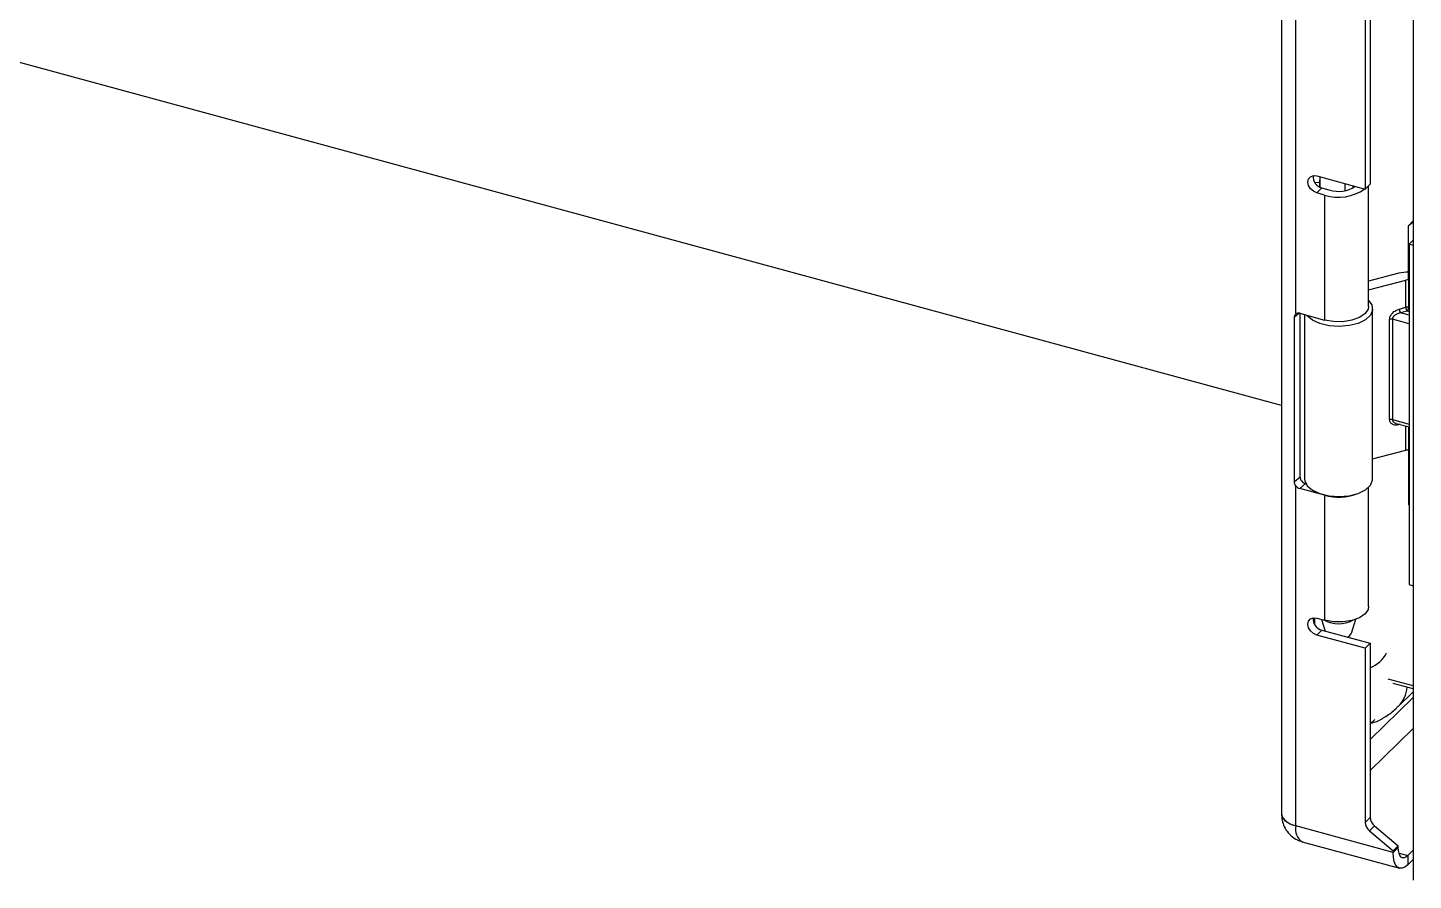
# Model space of a CAD drawing. Header units: millimetres. Extents: x 0 to 3353, y 0 to 2591.
# Drawn here: x 1903.9 to 2081.2, y 779.8 to 888.9 of the extents above; entities that cross this region are included whole.
import ezdxf

# ---------------------------------------------------------------- set-up
doc = ezdxf.new("R2010")
doc.units = ezdxf.units.MM
doc.header["$LTSCALE"] = 12

msp = doc.modelspace()

# ---------------------------------------------------------------- linework, layer by layer
at = {"color": 7, "linetype": 'Continuous', "lineweight": 25}
for p, q in [((2064.37, 1180.07), (2064.37, 788.33)), ((2081.24, 1175.48), (2081.24, 779.81)), ((2066.2, 852.31), (2066.2, 1146)), ((2075.08, 1125.2), (2075.08, 868.29)), ((2075.73, 1125.84), (2075.73, 868.93)), ((2064.37, 840.6), (1732, 930.93)), ((2069.26, 869.11), (2068.66, 869.07)), ((2068.88, 869.98), (2075.08, 868.29)), ((2069.26, 869.87), (2069.26, 868.54)), ((2069.26, 869.11), (2069.26, 869.45)), ((2069.26, 868.54), (2069.26, 869.11)), ((2068.88, 867.8), (2069.53, 868.43)), ((2069.89, 867.52), (2068.88, 867.8)), ((2069.53, 868.43), (2070.54, 868.16)), ((2069.89, 867.52), (2069.89, 851.52)), ((2072.5, 868.09), (2072.5, 868.99)), ((2073.51, 868.72), (2073.51, 868.44)), ((2075.08, 868.29), (2075.73, 868.93)), ((2075.51, 853.27), (2075.51, 868.72)), ((2080.63, 863.6), (2081.24, 864.2)), ((2081.24, 864.03), (2080.63, 863.6)), ((2080.63, 856.63), (2080.63, 863.6)), ((2080.69, 861.22), (2081.24, 861.75)), ((2081.24, 861.07), (2080.69, 861.22)), ((2080.69, 861.22), (2080.69, 817.67)), ((2079.4, 857.51), (2075.51, 856.48)), ((2075.51, 855.37), (2080.27, 856.63)), ((2080.27, 853.15), (2080.27, 856.63)), ((2080.63, 856.63), (2080.63, 853.15)), ((2079.45, 852.93), (2080.27, 853.15)), ((2066.03, 830.8), (2066.03, 851.92)), ((2066.7, 852.39), (2069.89, 851.52)), ((2066.75, 831.42), (2066.75, 852.37)), ((2067.32, 852.22), (2067.32, 831.17)), ((2076.03, 831.17), (2076.03, 852.94)), ((2078.21, 838.78), (2078.21, 851.62)), ((2078.56, 851.62), (2078.56, 838.78)), ((2080.45, 852.65), (2079.62, 852.43)), ((2079.03, 838.3), (2080.69, 837.85)), ((2076.03, 833.74), (2080.27, 834.86)), ((2080.63, 834.86), (2080.63, 827.89)), ((2066.75, 831.42), (2066.03, 830.8)), ((2066.2, 786.77), (2066.2, 830.31)), ((2067.42, 830.58), (2066.7, 829.96)), ((2067.42, 830.58), (2067.48, 830.56)), ((2075.51, 814.84), (2075.51, 830.11)), ((2069.89, 829.1), (2066.7, 829.96)), ((2069.89, 829.1), (2069.89, 813.09)), ((2080.63, 827.89), (2080.69, 827.81)), ((2080.69, 817.67), (2081.24, 817.52)), ((2068.58, 813.41), (2068.58, 812.58)), ((2068.88, 813.37), (2069.89, 813.09)), ((2069.49, 813.2), (2069.96, 811.71)), ((2073.31, 811.44), (2073.87, 813.22)), ((2068.88, 811.19), (2069.53, 811.83)), ((2075.08, 809.51), (2068.88, 811.19)), ((2069.53, 811.83), (2075.73, 810.14)), ((2075.73, 810.14), (2075.08, 809.51)), ((2075.08, 809.51), (2075.08, 787.22)), ((2075.73, 810.14), (2075.73, 787.86)), ((2081.24, 804.68), (2078.04, 805.55)), ((2081.24, 804.31), (2078.67, 805.01)), ((2079.32, 802.07), (2081.24, 803.95)), ((2076.3, 800.37), (2075.73, 799.82)), ((2075.08, 787.22), (2075.73, 787.86)), ((2078.67, 783.38), (2066.2, 786.77)), ((2078.67, 783.38), (2066.2, 786.77)), ((2076.29, 786.76), (2075.64, 786.12)), ((2075.64, 786.12), (2078.67, 783.6)), ((2076.29, 786.76), (2079.32, 784.24)), ((2067.02, 784.74), (2079.49, 781.35)), ((2078.67, 783.6), (2079.32, 784.24)), ((2079.32, 784.02), (2078.67, 783.38)), ((2079.32, 784.02), (2078.67, 783.38)), ((2079.32, 784.02), (2079.32, 784.24)), ((2079.32, 784.02), (2079.32, 784.02)), ((2078.67, 783.6), (2078.67, 783.38)), ((2079.41, 783.29), (2080.53, 782.98)), ((2079.41, 783.28), (2080.53, 782.98)), ((2080.53, 782.98), (2081.24, 783.67)), ((2080.53, 782.98), (2080.53, 781.78)), ((2080.53, 782.98), (2080.53, 781.78)), ((2080.53, 781.78), (2081.24, 782.47)), ((2080.53, 781.78), (2080.53, 781.78))]:
    msp.add_line(p, q, dxfattribs=at)
at = {"color": 8, "linetype": 'Continuous', "lineweight": 25}
for p, q in [((2080.63, 853.15), (2080.69, 853.13)), ((2066.03, 851.92), (2066.6, 852.41)), ((2080.69, 851.04), (2078.56, 851.62)), ((2080.69, 852.14), (2079.62, 852.43)), ((2080.69, 852.58), (2080.45, 852.65)), ((2078.56, 838.78), (2080.69, 838.2)), ((2079.56, 838.16), (2079.45, 838.13)), ((2080.27, 834.86), (2080.27, 837.96)), ((2080.63, 837.87), (2080.63, 834.86)), ((2081.24, 803.21), (2075.73, 797.83)), ((2081.24, 799.22), (2075.73, 793.85))]:
    msp.add_line(p, q, dxfattribs=at)
at = {"color": 7, "linetype": 'Continuous', "lineweight": 25, "flags": 128}
for points in [[(2068.88, 867.8), (2068.45, 868), (2068.08, 868.33), (2067.84, 868.75), (2067.75, 869.19), (2067.84, 869.59), (2068.08, 869.87), (2068.45, 870.01), (2068.88, 869.98)], [(2075.51, 854.01), (2075.92, 853.45), (2076.02, 852.79), (2075.75, 852.14), (2075.11, 851.56), (2074.17, 851.1), (2073.01, 850.81), (2071.74, 850.7), (2070.46, 850.79), (2069.28, 851.07), (2068.32, 851.51), (2067.65, 852.08), (2067.61, 852.14)], [(2075.51, 853.27), (2075.45, 852.92), (2075.06, 852.34), (2074.34, 851.85), (2073.36, 851.49), (2072.22, 851.31), (2071.02, 851.32), (2069.89, 851.52)], [(2067.32, 831.17), (2067.34, 830.96), (2067.65, 830.31), (2068.32, 829.74), (2069.28, 829.3), (2070.46, 829.02), (2071.74, 828.93), (2073.01, 829.03), (2074.17, 829.33), (2075.11, 829.79), (2075.75, 830.37), (2076.02, 831.02), (2076.03, 831.17)], [(2075.51, 814.84), (2075.45, 814.49), (2075.06, 813.91), (2074.34, 813.42), (2073.36, 813.07), (2072.22, 812.88), (2071.02, 812.89), (2069.89, 813.09)], [(2068.88, 811.19), (2068.45, 811.39), (2068.08, 811.73), (2067.84, 812.14), (2067.75, 812.58), (2067.84, 812.98), (2068.08, 813.27), (2068.45, 813.4), (2068.88, 813.37)], [(2064.37, 788.33), (2064.39, 788.15), (2064.53, 787.81), (2064.79, 787.49), (2065.16, 787.21), (2065.64, 786.96), (2066.2, 786.77)], [(2080.53, 782.98), (2080.3, 782.79), (2080.07, 782.7), (2079.86, 782.7), (2079.68, 782.79), (2079.53, 782.98), (2079.41, 783.26), (2079.35, 783.61), (2079.32, 784.02)], [(2080.53, 781.78), (2080.17, 781.49), (2079.82, 781.35), (2079.5, 781.35), (2079.22, 781.5), (2078.98, 781.79), (2078.81, 782.21), (2078.71, 782.75), (2078.67, 783.38)]]:
    msp.add_lwpolyline(points, dxfattribs=at)
at = {"color": 8, "linetype": 'Continuous', "lineweight": 25, "flags": 128}
msp.add_lwpolyline([(2079.45, 838.19), (2079.45, 838.19), (2079.45, 838.13)], dxfattribs=at)
at = {"color": 7, "linetype": 'Continuous', "lineweight": 25}
for centre, radius, start, end in [((2069.89, 869.87), 1.48, 174.6349, 255.7252), ((2071.67, 873.09), 5.85, 252.2848, 305.0171), ((2071.66, 871.77), 3.78, 252.6761, 304.1731), ((2080.44, 853.44), 4.2, 87.4963, 104.3185), ((2080.45, 855.95), 0.704, 75.3639, 104.3065), ((2080.45, 852.47), 0.704, 75.3639, 104.3065), ((2081.07, 853.15), 0.793, 179.6213, 218.6808), ((2079.85, 853.15), 0.779, 320.5129, 0.3434), ((2078.38, 850.94), 0.704, 75.3639, 104.3065), ((2080.24, 852.93), 0.793, 179.6213, 218.6808), ((2078.38, 838.1), 0.704, 75.3639, 104.3065), ((2080.45, 834.18), 0.704, 75.3639, 104.3065), ((2071.67, 835.71), 6.85, 254.9546, 289.9957), ((2069.89, 813.26), 1.48, 174.6349, 255.7252), ((2071.68, 816.35), 3.72, 240.8668, 299.1357), ((2072.44, 811.83), 0.953, 291.1137, 335.5695), ((2077.21, 787.92), 1.48, 182.6127, 231.6756), ((2076.56, 787.29), 1.48, 182.6127, 231.6756)]:
    msp.add_arc(centre, radius, start, end, dxfattribs=at)
at = {"color": 8, "linetype": 'Continuous', "lineweight": 25}
for centre, radius, start, end in [((2074.33, 810.63), 3.87, 291.137, 333.6868), ((2076.45, 804.91), 4.03, 315.2917, 354.4575), ((2068.2, 786.39), 2.04, 169.3516, 234.3744)]:
    msp.add_arc(centre, radius, start, end, dxfattribs=at)
at = {"color": 7, "linetype": 'Continuous', "lineweight": 25}
for centre, start_param, end_param in [((2066.7, 851.73), 5.369617, 6.192829), ((2066.7, 830.62), 1.404813, 2.228025), ((2067.42, 831.23), 1.227091, 2.228025)]:
    msp.add_ellipse(centre, major_axis=(-0.534, 0.544), ratio=0.75776, start_param=start_param, end_param=end_param, dxfattribs=at)
for points, knots in [([(2066.03, 851.92), (2066.03, 851.99), (2066.05, 852.13), (2066.13, 852.25), (2066.19, 852.3), (2066.2, 852.31)], [0, 0, 0, 0, 0.450828, 0.901681, 1, 1, 1, 1]), ([(2078.21, 851.62), (2078.21, 851.69), (2078.22, 851.81), (2078.29, 852.02), (2078.4, 852.22), (2078.62, 852.49), (2078.98, 852.77), (2079.29, 852.88), (2079.45, 852.93)], [0, 0, 0, 0, 0.108187, 0.218328, 0.341132, 0.469238, 0.738966, 1, 1, 1, 1]), ([(2079.62, 852.43), (2079.49, 852.4), (2079.22, 852.35), (2078.92, 852.18), (2078.73, 852.01), (2078.63, 851.88), (2078.57, 851.75), (2078.56, 851.66), (2078.56, 851.62)], [0, 0, 0, 0, 0.278329, 0.557332, 0.686453, 0.800865, 0.902821, 1, 1, 1, 1]), ([(2079.45, 838.13), (2079.29, 838.1), (2078.98, 838.04), (2078.62, 838.13), (2078.4, 838.29), (2078.29, 838.43), (2078.22, 838.6), (2078.21, 838.72), (2078.21, 838.78)], [0, 0, 0, 0, 0.261032, 0.530759, 0.658595, 0.781667, 0.89168, 1, 1, 1, 1]), ([(2066.2, 830.31), (2066.16, 830.38), (2066.07, 830.52), (2066.03, 830.7), (2066.03, 830.79), (2066.03, 830.8)], [0, 0, 0, 0, 0.449838, 0.899606, 1, 1, 1, 1]), ([(2066.75, 831.42), (2066.76, 831.34), (2066.77, 831.21), (2066.83, 831.09), (2066.85, 831.03)], [0, 0, 0, 0, 0.590392, 1, 1, 1, 1]), ([(2075.82, 799.91), (2076.01, 799.96), (2076.69, 800.16), (2077.77, 800.8), (2078.74, 801.48), (2079.2, 801.98), (2079.3, 802.09)], [0, 0, 0, 0, 0.136377, 0.501391, 0.892056, 1, 1, 1, 1]), ([(2064.4, 788.33), (2064.39, 788.3), (2064.33, 788.07), (2064.6, 787.65), (2065.19, 787.12), (2065.86, 786.89), (2066.2, 786.77)], [0, 0, 0, 0, 0.0487387, 0.359755, 0.6707714, 1, 1, 1, 1]), ([(2064.38, 788.33), (2064.38, 788.19), (2064.39, 787.78), (2064.54, 787.07), (2064.92, 786.24), (2065.55, 785.5), (2066.28, 784.97), (2066.82, 784.83), (2067.03, 784.77)], [0, 0, 0, 0, 0.085621, 0.261549, 0.449577, 0.653118, 0.865166, 1, 1, 1, 1])]:
    msp.add_open_spline(points, degree=3, knots=knots, dxfattribs=at)
at = {"color": 8, "linetype": 'Continuous', "lineweight": 25}
msp.add_open_spline([(2078.56, 838.78), (2078.56, 838.74), (2078.57, 838.65), (2078.63, 838.54), (2078.73, 838.44), (2078.86, 838.35), (2078.98, 838.33), (2079.03, 838.32)], degree=3, knots=[0, 0, 0, 0, 0.170038, 0.348471, 0.54864, 0.774633, 1, 1, 1, 1], dxfattribs=at)

doc.saveas('drawing.dxf')
